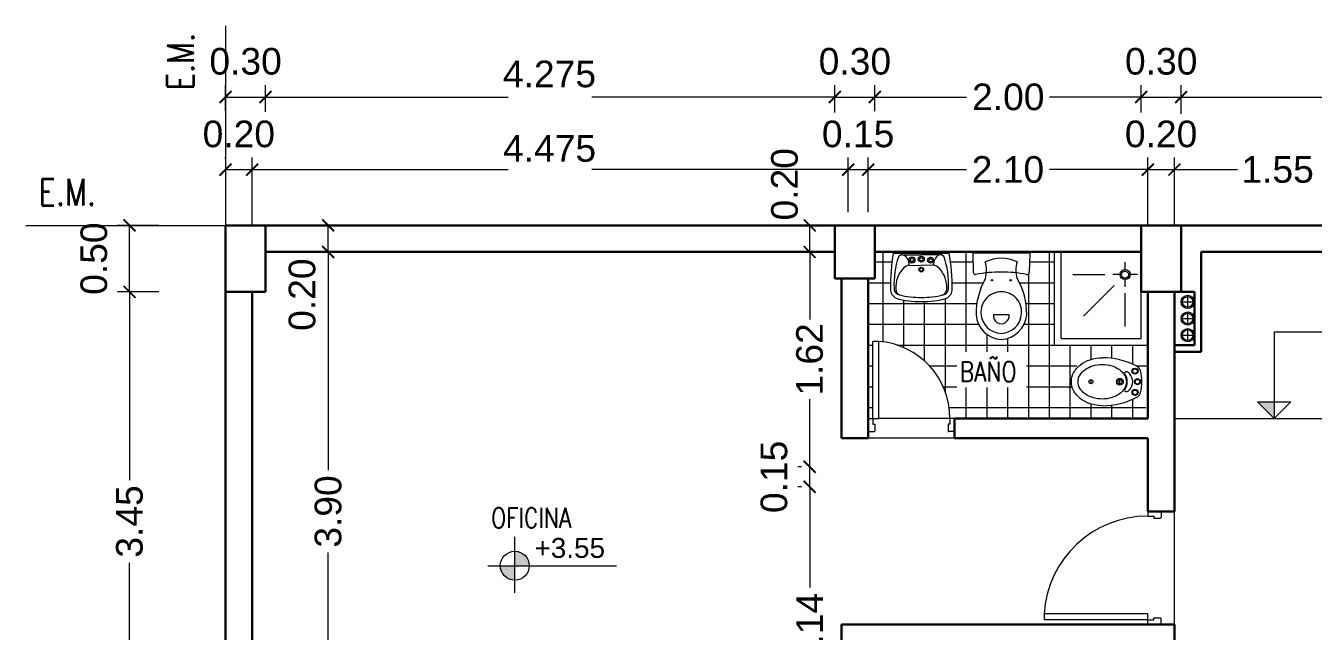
# Model space of a CAD drawing. Header units: millimetres. Extents: x 1578 to 2210, y 899 to 1032.
# Drawn here: x 1640 to 1649.66, y 1000.78 to 1005.33 of the extents above; entities that cross this region are included whole.
import ezdxf

# ---------------------------------------------------------------- set-up
doc = ezdxf.new("R2010")
doc.units = ezdxf.units.MM
doc.linetypes.add('DASHDOT2', pattern=[12.7, 6.35, -3.175, 0, -3.175])
for name, color, linetype, lineweight in [('CARPINTERIA', 7, 'Continuous', 18), ('COTAS', 7, 'Continuous', 15), ('EJES', 7, 'DASHDOT2', 13), ('ESTRUCTURA', 3, 'Continuous', 30), ('MUROS', 1, 'Continuous', 30), ('PISOS', 9, 'Continuous', 9), ('SANITARIOS', 7, 'Continuous', 20), ('TRAMAS', 7, 'Continuous', 15), ('UMBRALES', 7, 'Continuous', 18)]:
    doc.layers.add(name, color=color, linetype=linetype, lineweight=lineweight)
doc.styles.add('ROMANS', font='romans', dxfattribs={"height": 0.06})
doc.styles.add('STYLE1', font='ARIAL.TTF')

# ---------------------------------------------------------------- blocks, each defined once
blk = doc.blocks.new('_ARCHTICK')
at = {"color": 0, "linetype": 'ByBlock', "const_width": 0.15}
blk.add_lwpolyline([(-0.5, -0.5), (0.5, 0.5)], dxfattribs=at)

msp = doc.modelspace()

# ---------------------------------------------------------------- hatches: boundary and pattern name
at = {"layer": 'COTAS', "ltscale": 0.1}
msp.add_hatch(color=256, dxfattribs=at).paths.add_polyline_path([(1649.2457, 1002.5055), (1649.3707, 1002.3805), (1649.3707, 1002.5055)])
h = msp.add_hatch(color=256, dxfattribs=at)
h.paths.add_polyline_path([(1643.6677, 1001.2731), (1643.559, 1001.2731, 0.414214), (1643.6677, 1001.1643)])
h.paths.add_polyline_path([(1643.6677, 1001.3818), (1643.6677, 1001.2731), (1643.7765, 1001.2731, 0.414214)])

# ---------------------------------------------------------------- linework, layer by layer
at = {"color": 0, "linetype": 'ByBlock', "const_width": 0.0135}
for points in [[(1641.5407, 1004.8396), (1641.4507, 1004.7496)], [(1641.7507, 1004.7496), (1641.8407, 1004.8396)], [(1641.8407, 1004.8396), (1641.7507, 1004.7496)], [(1646.1157, 1004.8396), (1646.0257, 1004.7496)], [(1646.0257, 1004.7496), (1646.1157, 1004.8396)], [(1646.4157, 1004.8396), (1646.3257, 1004.7496)], [(1646.3257, 1004.7496), (1646.4157, 1004.8396)], [(1648.4157, 1004.8396), (1648.3257, 1004.7496)], [(1648.3257, 1004.7496), (1648.4157, 1004.8396)], [(1648.7157, 1004.8396), (1648.6257, 1004.7496)], [(1648.6257, 1004.7496), (1648.7157, 1004.8396)], [(1641.7407, 1004.2942), (1641.6507, 1004.2042)], [(1646.1257, 1004.2042), (1646.2157, 1004.2942)], [(1642.3116, 1003.7855), (1642.2216, 1003.8755)], [(1645.927, 1003.7855), (1645.837, 1003.8755)], [(1642.2216, 1003.6755), (1642.3116, 1003.5855)], [(1645.837, 1003.6755), (1645.927, 1003.5855)]]:
    msp.add_lwpolyline(points, dxfattribs=at)
at = {"layer": 'CARPINTERIA'}
for p, q in [((1646.3557, 1002.3805), (1646.3557, 1002.9588)), ((1646.4007, 1002.9588), (1646.3557, 1002.9588)), ((1646.4007, 1002.3805), (1646.4007, 1002.9588)), ((1646.3207, 1002.3805), (1646.3557, 1002.3805)), ((1646.3207, 1002.3805), (1646.3207, 1002.2805)), ((1646.3557, 1002.3805), (1646.4007, 1002.3805)), ((1646.3557, 1002.3805), (1646.3557, 1002.3355)), ((1646.3557, 1002.3355), (1646.3707, 1002.3355)), ((1646.3707, 1002.3355), (1646.3707, 1002.2855)), ((1646.9207, 1002.3355), (1646.9207, 1002.2855)), ((1646.9357, 1002.3355), (1646.9207, 1002.3355)), ((1646.9707, 1002.3805), (1646.9357, 1002.3805)), ((1646.9357, 1002.3805), (1646.9357, 1002.3355)), ((1646.9707, 1002.3805), (1646.9707, 1002.2805)), ((1646.3207, 1002.2805), (1646.3657, 1002.2805)), ((1646.9707, 1002.2805), (1646.9257, 1002.2805)), ((1648.4207, 1001.6805), (1648.4207, 1001.6455)), ((1648.4207, 1001.6805), (1648.5207, 1001.6805)), ((1648.5207, 1001.6805), (1648.5207, 1001.6355)), ((1648.4207, 1001.6455), (1648.4657, 1001.6455)), ((1648.4657, 1001.6455), (1648.4657, 1001.6305)), ((1648.4657, 1001.6305), (1648.5157, 1001.6305)), ((1648.4207, 1000.9105), (1647.642, 1000.9105)), ((1647.642, 1000.9105), (1647.642, 1000.8655)), ((1648.4207, 1000.8655), (1648.4207, 1000.9105)), ((1648.4207, 1000.8655), (1647.642, 1000.8655)), ((1648.4207, 1000.8655), (1648.4657, 1000.8655)), ((1648.4207, 1000.8305), (1648.4207, 1000.8655)), ((1648.4207, 1000.8305), (1648.5207, 1000.8305)), ((1648.4657, 1000.8805), (1648.5157, 1000.8805)), ((1648.4657, 1000.8655), (1648.4657, 1000.8805)), ((1648.5207, 1000.8305), (1648.5207, 1000.8755))]:
    msp.add_line(p, q, dxfattribs=at)
for centre, radius, start, end in [((1646.3557, 1002.3805), 0.58, 0, 85.55017), ((1646.3657, 1002.2855), 0.005, 270, 0), ((1646.9257, 1002.2855), 0.005, 180, 270), ((1648.4207, 1000.8655), 0.78, 90, 176.69264), ((1648.5157, 1001.6355), 0.005, 270, 0), ((1648.5157, 1000.8755), 0.005, 0, 90)]:
    msp.add_arc(centre, radius, start, end, dxfattribs=at)
at = {"layer": 'COTAS', "ltscale": 0.05}
for p, q in [((1641.4957, 1004.6906), (1641.4957, 1004.8846)), ((1641.7957, 1004.6843), (1641.7957, 1004.8846)), ((1641.7957, 1004.6843), (1641.7957, 1004.8846)), ((1646.0707, 1004.6794), (1646.0707, 1004.8846)), ((1646.0707, 1004.6794), (1646.0707, 1004.8846)), ((1646.3707, 1004.6878), (1646.3707, 1004.8846)), ((1646.3707, 1004.7013), (1646.3707, 1004.8846)), ((1648.3707, 1004.678), (1648.3707, 1004.8846)), ((1648.3707, 1004.678), (1648.3707, 1004.8846)), ((1648.6707, 1004.6679), (1648.6707, 1004.8846)), ((1648.6707, 1004.6679), (1648.6707, 1004.8846)), ((1641.4957, 1004.7946), (1641.7957, 1004.7946)), ((1641.7957, 1004.7946), (1643.6192, 1004.7946)), ((1646.0707, 1004.7946), (1644.2472, 1004.7946)), ((1646.0707, 1004.7946), (1646.3707, 1004.7946)), ((1646.3707, 1004.7946), (1647.0596, 1004.7946)), ((1648.3707, 1004.7946), (1647.6818, 1004.7946)), ((1648.3707, 1004.7946), (1648.6707, 1004.7946)), ((1648.6707, 1004.7946), (1650.1353, 1004.7946)), ((1641.4957, 1004.3305), (1641.4957, 1004.3392)), ((1641.6957, 1003.8305), (1641.6957, 1004.3392)), ((1641.6957, 1003.8305), (1641.6957, 1004.3392)), ((1646.1707, 1003.9305), (1646.1707, 1004.3392)), ((1646.1707, 1003.9305), (1646.1707, 1004.3392)), ((1646.3207, 1003.9305), (1646.3207, 1004.3392)), ((1646.3207, 1003.9305), (1646.3207, 1004.3392)), ((1648.4207, 1003.8305), (1648.4207, 1004.3392)), ((1648.4207, 1003.8305), (1648.4207, 1004.3392)), ((1648.6207, 1003.8305), (1648.6207, 1004.3392)), ((1648.6207, 1003.8305), (1648.6207, 1004.3392)), ((1641.4957, 1004.2492), (1641.6957, 1004.2492)), ((1641.6957, 1004.2492), (1643.6192, 1004.2492)), ((1646.1707, 1004.2492), (1644.2472, 1004.2492)), ((1646.1707, 1004.2492), (1646.3207, 1004.2492)), ((1646.3207, 1004.2492), (1647.0596, 1004.2492)), ((1648.4207, 1004.2492), (1647.6818, 1004.2492)), ((1648.4207, 1004.2492), (1648.6207, 1004.2492)), ((1648.6207, 1004.2492), (1649.0946, 1004.2492)), ((1640.9957, 1003.8305), (1640.685, 1003.8305)), ((1640.775, 1003.3305), (1640.775, 1003.8305)), ((1642.2666, 1003.6305), (1642.2666, 1003.8305)), ((1642.2957, 1003.8305), (1642.3566, 1003.8305)), ((1645.5707, 1003.8305), (1645.792, 1003.8305)), ((1645.882, 1003.6305), (1645.882, 1003.8305)), ((1642.2666, 1003.6305), (1642.2666, 1001.9899)), ((1642.2957, 1003.6305), (1642.3566, 1003.6305)), ((1642.2957, 1003.6305), (1642.3566, 1003.6305)), ((1645.5707, 1003.6305), (1645.792, 1003.6305)), ((1645.5707, 1003.6305), (1645.792, 1003.6305)), ((1645.882, 1003.6305), (1645.882, 1003.1224)), ((1640.9957, 1003.3305), (1640.685, 1003.3305)), ((1640.9957, 1003.3305), (1640.685, 1003.3305)), ((1640.775, 1003.3305), (1640.775, 1001.916)), ((1645.882, 1002.0155), (1645.882, 1002.5237)), ((1645.8207, 1002.0155), (1645.792, 1002.0155)), ((1645.8207, 1002.0155), (1645.792, 1002.0155)), ((1645.882, 1001.8655), (1645.882, 1002.0155)), ((1645.8207, 1001.8655), (1645.792, 1001.8655)), ((1645.8207, 1001.8655), (1645.792, 1001.8655)), ((1645.882, 1001.8655), (1645.882, 1001.1091)), ((1642.2666, 999.7305), (1642.2666, 1001.3712)), ((1640.775, 999.8805), (1640.775, 1001.2951))]:
    msp.add_line(p, q, dxfattribs=at)
at = {"layer": 'COTAS', "ltscale": 0.1}
for p, q in [((1648.7207, 1003.2055), (1648.7207, 1003.3055)), ((1648.6707, 1003.2555), (1648.7707, 1003.2555)), ((1648.6707, 1003.1305), (1648.7707, 1003.1305)), ((1648.7207, 1003.0805), (1648.7207, 1003.1805)), ((1648.7207, 1002.9555), (1648.7207, 1003.0555)), ((1648.6707, 1003.0055), (1648.7707, 1003.0055)), ((1643.6677, 1001.0696), (1643.6677, 1001.489)), ((1643.4645, 1001.2731), (1644.4307, 1001.2731))]:
    msp.add_line(p, q, dxfattribs=at)
msp.add_circle((1643.6677, 1001.2731), 0.1087, dxfattribs=at)
at = {"layer": 'EJES'}
for p in [(1641.4957, 1005.3305), (1639.9957, 1003.8305)]:
    msp.add_line(p, (1641.4957, 1003.8305), dxfattribs=at)
at = {"layer": 'ESTRUCTURA', "ltscale": 0.05}
for p, q in [((1641.4957, 1003.8305), (1641.7957, 1003.8305)), ((1641.4957, 1003.3305), (1641.4957, 1003.8305)), ((1641.7957, 1003.8305), (1641.7957, 1003.3305)), ((1646.0707, 1003.8305), (1646.3707, 1003.8305)), ((1646.0707, 1003.4305), (1646.0707, 1003.8305)), ((1646.3707, 1003.8305), (1646.3707, 1003.4305)), ((1648.3707, 1003.8305), (1648.6707, 1003.8305)), ((1648.3707, 1003.3305), (1648.3707, 1003.8305)), ((1648.6707, 1003.8305), (1648.6707, 1003.3305)), ((1646.3707, 1003.4305), (1646.0707, 1003.4305)), ((1641.7957, 1003.3305), (1641.4957, 1003.3305)), ((1648.6707, 1003.3305), (1648.3707, 1003.3305))]:
    msp.add_line(p, q, dxfattribs=at)
at = {"layer": 'MUROS'}
for p, q in [((1641.7957, 1003.8305), (1646.0707, 1003.8305)), ((1646.3707, 1003.8305), (1648.3707, 1003.8305)), ((1648.6707, 1003.8305), (1652.2207, 1003.8305)), ((1648.6707, 1003.8305), (1648.8207, 1003.8305)), ((1641.7957, 1003.6305), (1646.0707, 1003.6305)), ((1646.3707, 1003.6305), (1647.7707, 1003.6305)), ((1646.3707, 1003.6305), (1648.3707, 1003.6305)), ((1647.7707, 1003.6305), (1648.3707, 1003.6305)), ((1648.8207, 1003.6305), (1652.2207, 1003.6305)), ((1648.8207, 1003.6305), (1648.8207, 1002.8805)), ((1646.1207, 1003.4305), (1646.1207, 1002.2305)), ((1646.3207, 1003.4305), (1646.3207, 1002.2305)), ((1641.4957, 1003.3305), (1641.4957, 999.8805)), ((1641.6957, 1003.3305), (1641.6957, 999.8805)), ((1648.4207, 1003.3305), (1648.4207, 1002.3805)), ((1648.4207, 1003.3305), (1648.4207, 1002.3805)), ((1648.6207, 1003.3305), (1648.6207, 1001.6805)), ((1648.6207, 1003.3305), (1648.6207, 1002.9305)), ((1648.6707, 1003.3305), (1648.7707, 1003.3305)), ((1648.7707, 1003.3305), (1648.7707, 1002.9305)), ((1648.6207, 1003.2805), (1648.6207, 1002.9305)), ((1648.6207, 1002.9305), (1648.7707, 1002.9305)), ((1648.6207, 1002.8805), (1648.8207, 1002.8805)), ((1646.9707, 1002.3805), (1648.4207, 1002.3805)), ((1646.9707, 1002.3805), (1646.9707, 1002.2305)), ((1646.3207, 1002.2305), (1646.1207, 1002.2305)), ((1646.9707, 1002.2305), (1648.4207, 1002.2305)), ((1648.4207, 1002.2305), (1648.4207, 1001.6805)), ((1648.4207, 1001.6805), (1648.6207, 1001.6805)), ((1646.1207, 1000.8305), (1648.6207, 1000.8305)), ((1646.1207, 1000.8305), (1646.1207, 1000.6805)), ((1648.6207, 1000.8305), (1648.6207, 999.8805))]:
    msp.add_line(p, q, dxfattribs=at)
at = {"layer": 'PISOS', "ltscale": 0.05}
for p, q in [((1646.4328, 1002.9554), (1646.4328, 1003.6305)), ((1646.589, 1003.6213), (1646.589, 1003.6305)), ((1646.7453, 1003.6213), (1646.7453, 1003.6305)), ((1646.9015, 1003.6213), (1646.9015, 1003.6305)), ((1647.0578, 1002.8794), (1647.0578, 1003.6305)), ((1647.214, 1003.6214), (1647.214, 1003.6305)), ((1647.3703, 1003.6213), (1647.3703, 1003.6305)), ((1647.5265, 1003.6212), (1647.5265, 1003.6305)), ((1647.6828, 1002.3805), (1647.6828, 1003.6305)), ((1646.3707, 1003.5558), (1646.5002, 1003.5558)), ((1646.94, 1003.5558), (1647.1085, 1003.5558)), ((1647.5329, 1003.5558), (1647.7207, 1003.5558)), ((1646.3207, 1003.3996), (1646.4885, 1003.3996)), ((1646.9517, 1003.3996), (1647.185, 1003.3996)), ((1647.4573, 1003.3996), (1647.7207, 1003.3996)), ((1647.5265, 1002.3805), (1647.5265, 1003.4668)), ((1646.3207, 1003.2433), (1647.1372, 1003.2433)), ((1646.589, 1002.9115), (1646.589, 1003.2689)), ((1646.7453, 1002.8102), (1646.7453, 1003.2577)), ((1646.9015, 1002.5767), (1646.9015, 1003.2814)), ((1647.5057, 1003.2433), (1647.7207, 1003.2433)), ((1646.3207, 1003.0871), (1647.15, 1003.0871)), ((1647.492, 1003.0871), (1647.7207, 1003.0871)), ((1646.3207, 1002.9308), (1646.3557, 1002.9308)), ((1646.539, 1002.9308), (1647.7207, 1002.9308)), ((1647.214, 1002.8794), (1647.214, 1003.0099)), ((1647.3703, 1002.8794), (1647.3703, 1002.9811)), ((1647.839, 1002.3805), (1647.839, 1002.9305)), ((1647.9953, 1002.8236), (1647.9953, 1002.9305)), ((1648.1515, 1002.8309), (1648.1515, 1002.9305)), ((1648.3078, 1002.7872), (1648.3078, 1002.9305)), ((1647.9953, 1002.8236), (1647.9953, 1002.8236)), ((1646.3207, 1002.7746), (1646.3557, 1002.7746)), ((1646.7813, 1002.7746), (1646.9861, 1002.7746)), ((1647.5097, 1002.7746), (1647.8876, 1002.7746)), ((1648.3343, 1002.7746), (1648.4207, 1002.7746)), ((1647.9953, 1002.6407), (1647.9953, 1002.6704)), ((1646.3207, 1002.6183), (1646.3557, 1002.6183)), ((1646.8847, 1002.6183), (1646.9861, 1002.6183)), ((1647.0578, 1002.3805), (1647.0578, 1002.6116)), ((1647.214, 1002.3805), (1647.214, 1002.6116)), ((1647.3703, 1002.3805), (1647.3703, 1002.6116)), ((1647.5097, 1002.6183), (1647.8466, 1002.6183)), ((1646.3207, 1002.4621), (1646.3557, 1002.4621)), ((1646.9299, 1002.4621), (1648.4066, 1002.4621)), ((1647.9953, 1002.3805), (1647.9953, 1002.4875)), ((1647.9953, 1002.4875), (1647.9953, 1002.4875)), ((1648.1515, 1002.3805), (1648.1515, 1002.4802)), ((1648.3078, 1002.3805), (1648.3078, 1002.5237))]:
    msp.add_line(p, q, dxfattribs=at)
at = {"layer": 'SANITARIOS'}
for p, q in [((1646.5101, 1003.6213), (1646.9301, 1003.6213)), ((1646.5751, 1003.6088), (1646.72, 1003.6088)), ((1646.8651, 1003.6088), (1646.7202, 1003.6088)), ((1647.5348, 1003.6212), (1647.1066, 1003.6214)), ((1647.1066, 1003.6214), (1647.1107, 1003.4782)), ((1647.5348, 1003.6212), (1647.5307, 1003.4782)), ((1647.7207, 1002.9305), (1647.7207, 1003.6305)), ((1647.7707, 1002.9805), (1647.7707, 1003.6305)), ((1646.6323, 1003.5303), (1646.7201, 1003.5301)), ((1646.8079, 1003.5303), (1646.7201, 1003.5301)), ((1647.379, 1003.1593), (1647.2622, 1003.1593)), ((1648.2116, 1002.638), (1648.2116, 1002.6749))]:
    msp.add_line(p, q, dxfattribs=at)
at = {"layer": 'SANITARIOS', "ltscale": 0.1}
for p, q in [((1648.3707, 1002.9805), (1648.3707, 1003.5805)), ((1647.7207, 1002.9305), (1648.4207, 1002.9305)), ((1647.7707, 1002.9805), (1648.3707, 1002.9805))]:
    msp.add_line(p, q, dxfattribs=at)
at = {"layer": 'SANITARIOS'}
msp.add_lwpolyline([(1648.0786, 1002.4755, -0.078096), (1647.9877, 1002.4898, -0.087581), (1647.915, 1002.5283, -0.105483), (1647.8639, 1002.5891, -0.122922), (1647.8473, 1002.6555, -0.122922), (1647.8639, 1002.722, -0.105483), (1647.915, 1002.7828, -0.087581), (1647.9877, 1002.8213, -0.078096), (1648.0786, 1002.8355, -0.078096)], format="xyb", dxfattribs=at)
msp.add_lwpolyline([(1648.0786, 1002.5255, -0.072126), (1648.0067, 1002.536, -0.083404), (1647.9501, 1002.5636, -0.106649), (1647.9096, 1002.6082, -0.131998), (1647.8969, 1002.6555, -0.131998), (1647.9096, 1002.7029, -0.106649), (1647.9501, 1002.7475, -0.083404), (1648.0067, 1002.7751, -0.072126), (1648.0786, 1002.7855, -0.072126), (1648.1506, 1002.7751, -0.083404), (1648.2072, 1002.7475, -0.106649), (1648.2477, 1002.7029, -0.131998), (1648.2604, 1002.6555, -0.131998), (1648.2477, 1002.6082, -0.106649), (1648.2072, 1002.5636, -0.083404), (1648.1506, 1002.536, -0.072126)], format="xyb", close=True, dxfattribs=at)
for centre, radius in [((1646.6497, 1003.5702), 0.0225), ((1646.7201, 1003.5764), 0.0225), ((1646.7897, 1003.5689), 0.0225), ((1646.6497, 1003.5702), 0.0125), ((1646.7201, 1003.4986), 0.0175), ((1646.7201, 1003.5764), 0.0125), ((1646.7201, 1003.4986), 0.0125), ((1646.7897, 1003.5689), 0.0125), ((1647.2507, 1003.4179), 0.005), ((1647.3907, 1003.4179), 0.005), ((1648.3252, 1002.7355), 0.0225), ((1648.3252, 1002.7355), 0.0175), ((1647.9934, 1002.6555), 0.015), ((1648.2116, 1002.6555), 0.0255), ((1648.2116, 1002.6555), 0.015), ((1648.3436, 1002.6555), 0.0225), ((1648.3436, 1002.6555), 0.0175), ((1648.3252, 1002.5755), 0.0225), ((1648.3252, 1002.5755), 0.0175)]:
    msp.add_circle(centre, radius, dxfattribs=at)
for centre, radius, start, end in [((1647.9838, 1003.3657), 1.4957, 170.16158, 180.54143), ((1647.2023, 1003.3817), 0.6874, 161.91565, 181.94958), ((1646.5749, 1003.5775), 0.0314, 89.6348, 145.83401), ((1646.5417, 1003.5358), 0.0864, 356.15724, 57.72443), ((1646.8985, 1003.5358), 0.0864, 122.27557, 183.84276), ((1646.8653, 1003.5775), 0.0314, 34.16599, 90.3652), ((1646.2379, 1003.3817), 0.6874, 358.05042, 18.08435), ((1645.4564, 1003.3657), 1.4957, 359.45857, 9.83842), ((1646.7373, 1003.3643), 0.2088, 136.51286, 183.32112), ((1646.6337, 1003.4675), 0.0628, 91.25733, 139.74096), ((1646.8065, 1003.4675), 0.0628, 40.25904, 88.74267), ((1646.7029, 1003.3643), 0.2088, 356.67888, 43.48714), ((1647.3207, 1003.3111), 0.2722, 63.84498, 116.15502), ((1647.0084, 1003.4924), 0.2024, 342.38573, 18.18027), ((1647.6271, 1003.4933), 0.1965, 161.54677, 198.45323), ((1647.1272, 1003.4778), 0.0165, 178.62538, 282.32936), ((1647.3005, 1002.6084), 0.8701, 88.67115, 101.25532), ((1647.6842, 1003.1614), 0.5531, 150.81612, 180.22166), ((1647.3409, 1002.6084), 0.8701, 78.74468, 91.32885), ((1646.9687, 1003.1626), 0.543, 359.64464, 29.63383), ((1647.5142, 1003.4778), 0.0165, 257.67064, 1.37462), ((1646.5588, 1003.3488), 0.0706, 177.69685, 247.01654), ((1646.5636, 1003.3554), 0.0484, 176.56172, 260.93633), ((1646.5761, 1003.3515), 0.0473, 179.12391, 261.16918), ((1646.7116, 1003.9461), 0.6571, 256.30477, 270.73432), ((1646.7286, 1003.9461), 0.6571, 269.26568, 283.69523), ((1646.8641, 1003.3515), 0.0473, 278.83082, 0.87609), ((1646.8766, 1003.3554), 0.0484, 279.06367, 3.43828), ((1646.8815, 1003.3488), 0.0706, 292.98346, 2.30315), ((1647.3209, 1003.1788), 0.153, 89.97831, 184.10929), ((1647.3205, 1003.1788), 0.153, 355.89124, 89.80549), ((1646.7016, 1003.8289), 0.5712, 252.63871, 271.84463), ((1646.7386, 1003.8289), 0.5712, 268.15537, 287.36129), ((1647.3326, 1003.1734), 0.202, 184.01349, 266.61611), ((1647.325, 1003.1758), 0.1568, 182.91321, 268.43666), ((1647.3206, 1003.1504), 0.0591, 171.32842, 8.67158), ((1647.3164, 1003.1758), 0.1568, 271.56334, 357.08679), ((1647.3076, 1003.1762), 0.2048, 273.67653, 355.26783), ((1648.0789, 1002.2699), 0.5656, 62.66885, 90.08002), ((1648.2575, 1002.7197), 0.0105, 80.84097, 204.56531), ((1648.2556, 1002.6953), 0.035, 38.21227, 84.15843), ((1648.3054, 1002.7178), 0.0638, 19.42557, 58.7207), ((1648.0796, 1002.6587), 0.2971, 359.0819, 15.69021), ((1648.1659, 1002.6562), 0.1012, 359.61237, 35.79136), ((1648.1659, 1002.6549), 0.1012, 324.20864, 0.38763), ((1648.2077, 1002.6515), 0.0999, 2.34615, 40.96348), ((1648.2077, 1002.6596), 0.0999, 319.03652, 357.65385), ((1648.0801, 1002.6524), 0.2971, 344.30979, 0.9181), ((1648.0794, 1003.0412), 0.5656, 269.91998, 297.33115), ((1648.2575, 1002.5913), 0.0105, 155.43469, 279.15903), ((1648.2556, 1002.6158), 0.035, 275.84157, 321.78773), ((1648.306, 1002.5932), 0.0638, 301.2793, 340.57443)]:
    msp.add_arc(centre, radius, start, end, dxfattribs=at)
at = {"layer": 'TRAMAS'}
for p, q in [((1648.2507, 1003.4868), (1648.2507, 1003.5531)), ((1648.2507, 1003.368), (1648.2507, 1003.4343)), ((1648.2507, 1003.0716), (1648.2507, 1003.321))]:
    msp.add_line(p, q, dxfattribs=at)
at = {"layer": 'TRAMAS', "ltscale": 0.1}
for p, q in [((1647.8568, 1003.4605), (1648.0989, 1003.4605)), ((1648.2245, 1003.4605), (1648.1581, 1003.4605)), ((1648.3433, 1003.4605), (1648.2769, 1003.4605)), ((1648.1677, 1003.3775), (1647.9377, 1003.1475)), ((1646.9357, 1002.3805), (1646.4007, 1002.3805)), ((1646.9707, 1002.2305), (1646.3207, 1002.2305)), ((1648.6207, 1000.8305), (1648.6207, 1001.6805))]:
    msp.add_line(p, q, dxfattribs=at)
for centre, radius in [((1648.2507, 1003.4605), 0.0378), ((1648.2507, 1003.4605), 0.0262), ((1648.7207, 1003.2555), 0.05), ((1648.7207, 1003.2555), 0.0396), ((1648.7207, 1003.1305), 0.05), ((1648.7207, 1003.1305), 0.0396), ((1648.7207, 1003.0055), 0.05), ((1648.7207, 1003.0055), 0.0396)]:
    msp.add_circle(centre, radius, dxfattribs=at)
at = {"layer": 'UMBRALES'}
for p, q in [((1649.3707, 1003.0305), (1654.3957, 1003.0305)), ((1649.3707, 1003.0305), (1649.3707, 1002.3805)), ((1649.3707, 1002.3805), (1649.2457, 1002.5055)), ((1649.2457, 1002.5055), (1649.4957, 1002.5055)), ((1649.4957, 1002.5055), (1649.3707, 1002.3805)), ((1648.6207, 1002.3805), (1650.1207, 1002.3805))]:
    msp.add_line(p, q, dxfattribs=at)

# ---------------------------------------------------------------- block references
at = {"layer": 'COTAS', "ltscale": 0.05, "yscale": 0.09, "zscale": 0.09}
for p, xscale, rotation in [((1641.4957, 1004.2492), 0.08999999999999986, 180), ((1646.1707, 1004.2492), 0.08999999999999986, 180), ((1646.3207, 1004.2492), 0.08999999999999986, 180), ((1648.4207, 1004.2492), 0.08999999999999986, 180), ((1648.6207, 1004.2492), 0.08999999999999986, 180), ((1640.775, 1003.8305), 0.09, 90), ((1642.2666, 1003.6305), 0.09, 90), ((1645.882, 1003.6305), 0.09, 90), ((1640.775, 1003.3305), 0.09, 270), ((1640.775, 1003.3305), 0.09, 90), ((1645.882, 1002.0155), 0.09, 270), ((1645.882, 1002.0155), 0.09, 90), ((1645.882, 1001.8655), 0.09, 270), ((1645.882, 1001.8655), 0.09, 90)]:
    msp.add_blockref('_ARCHTICK', p, dxfattribs=dict(at, xscale=xscale, rotation=rotation))
at = {"layer": 'COTAS', "ltscale": 0.05, "xscale": 0.08999999999999986, "yscale": 0.09, "zscale": 0.09}
for p in [(1641.6957, 1004.2492), (1646.3207, 1004.2492), (1648.4207, 1004.2492), (1648.6207, 1004.2492)]:
    msp.add_blockref('_ARCHTICK', p, dxfattribs=at)

# ---------------------------------------------------------------- texts
at = {"layer": 'COTAS', "style": 'ROMANS', "width": 0.8}
msp.add_text('E.M.', height=0.2, rotation=90, dxfattribs=at).set_placement((1641.2588, 1004.8456))
at = {"layer": 'COTAS', "style": 'STYLE1'}
for s, height, p in [('0.30', 0.2, (1641.3747, 1004.9635)), ('0.30', 0.2, (1645.9497, 1004.9635)), ('0.30', 0.2, (1648.2497, 1004.9635)), ('4.275', 0.2, (1643.5789, 1004.8684)), ('2.00', 0.2, (1647.1014, 1004.6963)), ('4.475', 0.2, (1643.5794, 1004.3084)), ('+3.55', 0.15, (1643.8156, 1001.3319))]:
    msp.add_text(s, height=height, dxfattribs=at).set_placement(p)
for p in [(1645.7924, 1003.8673), (1642.17, 1003.0381)]:
    msp.add_text('0.20', height=0.2, rotation=90, dxfattribs=at).set_placement(p)
at = {"layer": 'COTAS', "style": 'ROMANS', "width": 0.8}
for s, height, p in [('E.M.', 0.2, (1640.091, 1003.9801)), ('BAÑO', 0.15, (1647.0079, 1002.6562)), ('OFICINA', 0.15, (1643.4898, 1001.557))]:
    msp.add_text(s, height=height, dxfattribs=at).set_placement(p)
at = {"layer": 'COTAS', "ltscale": 0.05, "char_height": 0.2, "attachment_point": 5, "style": 'STYLE1'}
for s, insert in [('\\A1;0.20', (1641.5957, 1004.5163)), ('\\A1;0.15', (1646.2457, 1004.5163)), ('\\A1;0.20', (1648.5207, 1004.5163)), ('\\A1;2.10', (1647.3707, 1004.2492)), ('\\A1;1.55', (1649.3957, 1004.2492))]:
    msp.add_mtext(s, dxfattribs=dict(at, insert=insert))
at = {"layer": 'COTAS', "ltscale": 0.05, "char_height": 0.2, "attachment_point": 5, "rotation": 90, "style": 'STYLE1'}
for s, insert in [('\\A1;0.50', (1640.5079, 1003.5805)), ('\\A1;1.62', (1645.882, 1002.823)), ('\\A1;0.15', (1645.6149, 1001.9405)), ('\\A1;3.45', (1640.775, 1001.6055)), ('\\A1;3.90', (1642.2666, 1001.6805)), ('\\A1;2.14', (1645.882, 1000.798))]:
    msp.add_mtext(s, dxfattribs=dict(at, insert=insert))

doc.saveas('drawing.dxf')
